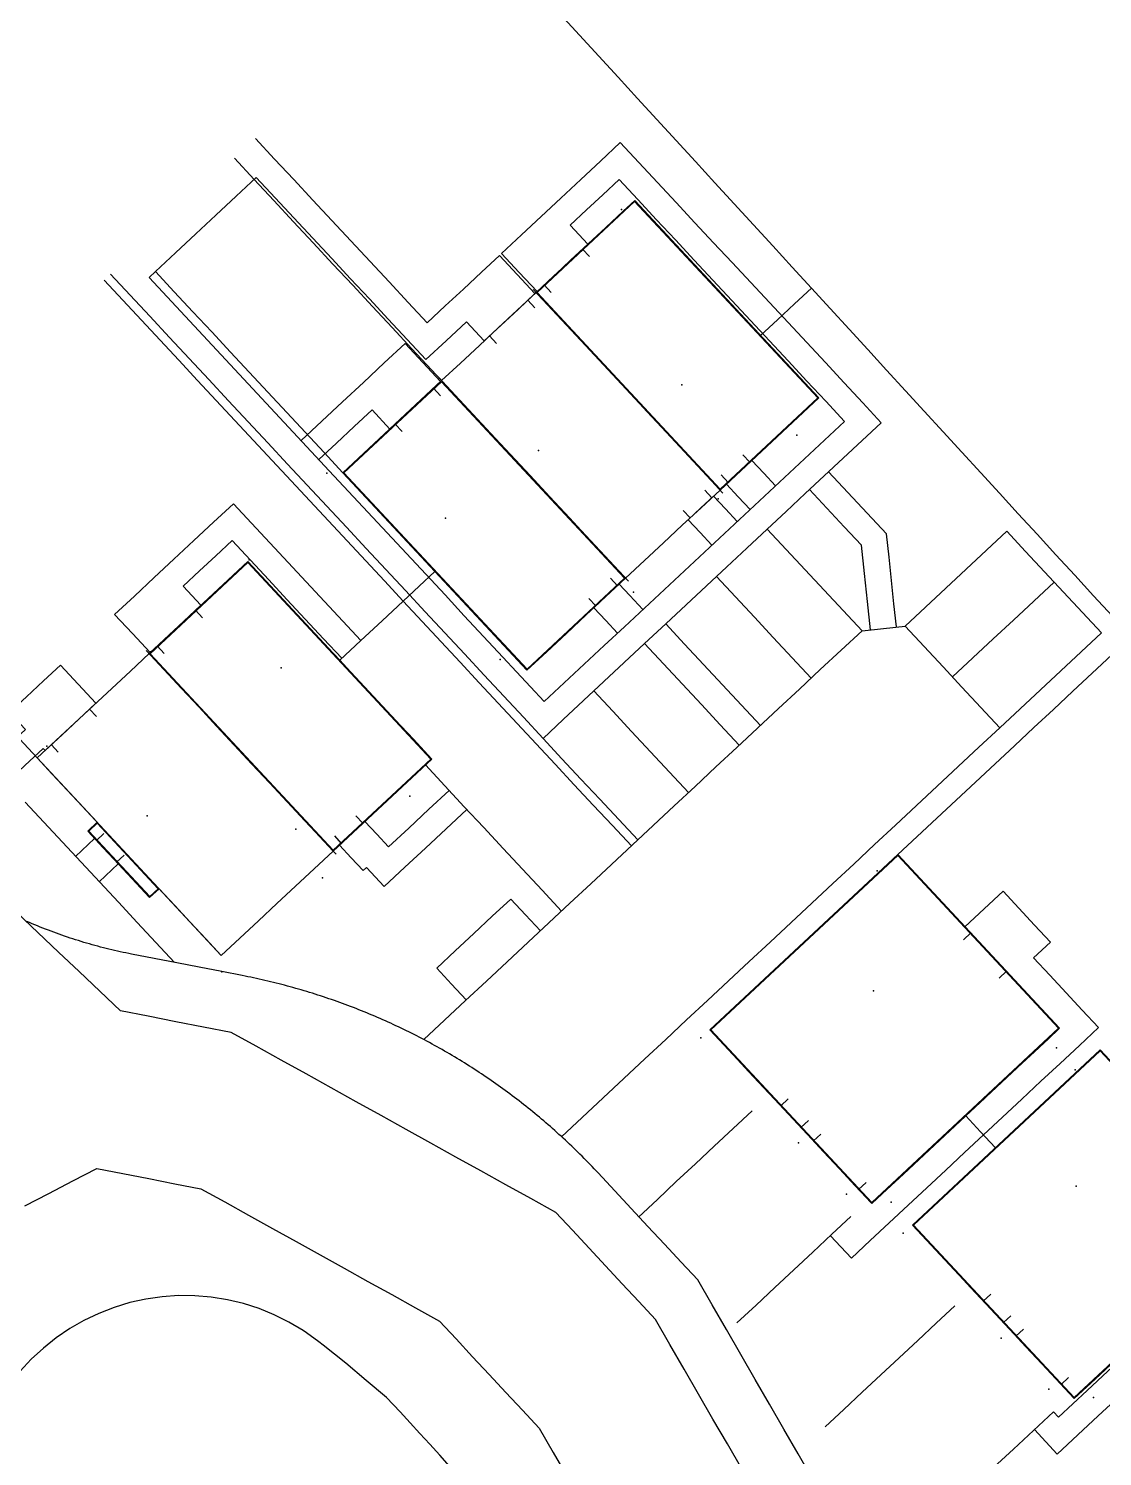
# Model space of a CAD drawing. Header units: metres. Extents: x 337936 to 338469, y 373266 to 374026.
# Drawn here: x 337964.41 to 338001.53, y 373947.78 to 373997.1 of the extents above; entities that cross this region are included whole.
import ezdxf

# ---------------------------------------------------------------- set-up
doc = ezdxf.new("R2010")
doc.units = ezdxf.units.M
for name, color, linetype in [('3D_LINES', 3, 'Continuous'), ('3D_Points', 1, 'Continuous'), ('PLOTS EXTERNAL LEVEL', 6, 'Continuous'), ('PLOTS FFL', 5, 'Continuous')]:
    doc.layers.add(name, color=color, linetype=linetype)

msp = doc.modelspace()

# ---------------------------------------------------------------- linework, layer by layer
at = {"layer": '3D_LINES'}
for points in [[(337982.779, 373997.603, 0), (337983.447, 373996.875, 0), (337984.115, 373996.146, 0), (337984.784, 373995.418, 0), (337985.452, 373994.689, 0), (337986.12, 373993.961, 0), (337986.789, 373993.232, 0), (337987.457, 373992.504, 0), (337988.125, 373991.775, 0), (337988.794, 373991.047, 0), (337989.462, 373990.318, 0), (337990.131, 373989.59, 0), (337990.799, 373988.862, 0), (337991.467, 373988.133, 0), (337992.117, 373987.425, 0), (337992.767, 373986.716, 0), (337993.417, 373986.008, 0), (337994.067, 373985.299, 0), (337994.717, 373984.59, 0), (337995.368, 373983.882, 0), (337996.018, 373983.173, 0), (337996.668, 373982.465, 0), (337997.318, 373981.756, 0), (337997.968, 373981.048, 0), (337998.618, 373980.339, 0), (337999.268, 373979.631, 0), (337999.918, 373978.922, 0), (338000.568, 373978.214, 0), (338001.218, 373977.505, 0), (338001.868, 373976.797, 0)], [(337972.277, 373991.954, 34.234), (337972.929, 373991.255, 34.231), (337973.581, 373990.557, 34.227), (337974.233, 373989.858, 34.224), (337974.884, 373989.159, 34.22), (337975.536, 373988.46, 34.217), (337976.188, 373987.761, 34.213), (337976.84, 373987.062, 34.209), (337977.491, 373986.363, 34.206), (337978.143, 373985.664, 34.202), (337978.842, 373986.316, 34.202), (337979.541, 373986.968, 34.203), (337980.155, 373986.309, 34.208), (337980.74, 373986.855, 34.207), (337981.325, 373987.401, 34.206), (337981.91, 373987.946, 34.206), (337981.296, 373988.604, 34.203), (337980.682, 373989.263, 34.206), (337980.059, 373988.681, 34.206), (337979.435, 373988.099, 34.206), (337978.811, 373987.518, 34.206), (337978.188, 373986.936, 34.206), (337977.528, 373987.643, 34.209), (337976.869, 373988.35, 34.213), (337976.21, 373989.057, 34.216), (337975.55, 373989.764, 34.22), (337974.891, 373990.471, 34.224), (337974.232, 373991.178, 34.227), (337973.572, 373991.885, 34.231), (337972.913, 373992.592, 34.234), (337972.254, 373993.3, 34.238)], [(337989.941, 373979.811, 34.195), (337990.598, 373980.423, 34.195), (337991.255, 373981.036, 34.195), (337991.912, 373981.648, 34.195), (337992.568, 373982.261, 34.195), (337993.225, 373982.873, 34.195), (337993.882, 373983.486, 34.195), (337993.238, 373984.177, 34.195), (337992.593, 373984.868, 34.195), (337991.949, 373985.559, 34.195), (337991.305, 373986.25, 34.195), (337990.66, 373986.941, 34.195), (337990.016, 373987.632, 34.195), (337989.372, 373988.323, 34.195), (337988.727, 373989.014, 34.195), (337988.083, 373989.704, 34.195), (337987.439, 373990.395, 34.195), (337986.794, 373991.086, 34.195), (337986.15, 373991.777, 34.195), (337985.506, 373992.468, 34.195), (337984.861, 373993.159, 34.195), (337984.177, 373992.521, 34.195), (337983.493, 373991.883, 34.195), (337982.809, 373991.246, 34.195), (337982.125, 373990.608, 34.195), (337981.441, 373989.97, 34.195), (337980.757, 373989.332, 34.195), (337981.37, 373988.673, 34.195), (337981.984, 373988.015, 34.195), (337982.569, 373988.561, 34.195), (337983.154, 373989.106, 34.195), (337983.739, 373989.652, 34.195), (337983.126, 373990.31, 34.195), (337983.689, 373990.836, 34.195), (337984.253, 373991.362, 34.195), (337984.817, 373991.887, 34.195), (337985.466, 373991.191, 34.195), (337986.116, 373990.494, 34.195), (337986.765, 373989.798, 34.195), (337987.415, 373989.102, 34.195), (337988.064, 373988.405, 34.195), (337988.713, 373987.709, 34.195), (337989.363, 373987.012, 34.195), (337990.012, 373986.316, 34.195), (337990.662, 373985.619, 34.195), (337991.311, 373984.923, 34.195), (337991.961, 373984.227, 34.195), (337992.61, 373983.53, 34.195), (337991.918, 373982.885, 34.195), (337991.226, 373982.24, 34.195), (337990.535, 373981.595, 34.195), (337989.843, 373980.95, 34.195), (337989.151, 373980.305, 34.195), (337988.459, 373979.659, 34.195), (337987.767, 373979.014, 34.195), (337987.076, 373978.369, 34.195), (337986.384, 373977.724, 34.195), (337985.692, 373977.079, 34.195), (337985, 373976.434, 34.195), (337984.308, 373975.789, 34.195), (337983.617, 373975.144, 34.195), (337982.925, 373974.499, 34.195), (337982.233, 373973.853, 34.195), (337981.756, 373974.365, 34.195), (337981.278, 373974.877, 34.195), (337980.801, 373975.389, 34.195), (337980.134, 373976.104, 34.195), (337979.468, 373976.819, 34.195), (337978.801, 373977.534, 34.195), (337978.135, 373978.249, 34.195), (337977.468, 373978.963, 34.195), (337976.801, 373979.678, 34.195), (337976.135, 373980.393, 34.195), (337975.468, 373981.108, 34.195), (337974.802, 373981.822, 34.195), (337974.179, 373982.49, 34.195), (337973.556, 373983.158, 34.195), (337972.934, 373983.826, 34.195), (337972.311, 373984.494, 34.195), (337971.688, 373985.162, 34.195), (337971.065, 373985.83, 34.195), (337970.442, 373986.497, 34.195), (337969.82, 373987.165, 34.195), (337969.197, 373987.833, 34.195), (337968.574, 373988.501, 34.195), (337968.793, 373988.705, 34.195)], [(337971.522, 373992.618, 34.195), (337972.204, 373991.887, 34.195), (337972.885, 373991.156, 34.195), (337973.566, 373990.426, 34.195), (337974.247, 373989.695, 34.195), (337974.929, 373988.965, 34.195), (337975.61, 373988.234, 34.195), (337976.291, 373987.504, 34.195), (337976.972, 373986.773, 34.195), (337977.654, 373986.042, 34.195), (337978.335, 373985.312, 34.195), (337979.016, 373984.581, 34.195), (337979.697, 373983.851, 34.195), (337980.379, 373983.12, 34.195), (337981.06, 373982.39, 34.195), (337981.741, 373981.659, 34.195), (337982.422, 373980.929, 34.195), (337983.104, 373980.198, 34.195), (337983.785, 373979.467, 34.195), (337984.466, 373978.737, 34.195), (337985.148, 373978.006, 34.195), (337984.491, 373978.71, 34.195), (337983.834, 373979.415, 34.195), (337983.178, 373980.119, 34.195), (337982.521, 373980.823, 34.195), (337981.865, 373981.527, 34.195), (337981.208, 373982.231, 34.195), (337980.551, 373982.935, 34.195), (337979.895, 373983.639, 34.195), (337979.238, 373984.343, 34.195), (337978.582, 373985.047, 34.195)], [(337972.277, 373991.954, 34.234), (337971.581, 373991.305, 34.234), (337970.884, 373990.655, 34.234), (337970.187, 373990.005, 34.234), (337969.49, 373989.355, 34.234), (337968.793, 373988.705, 34.233), (337969.441, 373988.011, 34.23), (337970.089, 373987.316, 34.226), (337970.737, 373986.621, 34.223), (337971.385, 373985.926, 34.219), (337972.033, 373985.231, 34.216), (337972.681, 373984.536, 34.213), (337973.329, 373983.842, 34.209), (337973.977, 373983.147, 34.206), (337974.625, 373982.452, 34.202), (337975.273, 373981.757, 34.213)], [(337981.947, 373987.98, 34.195), (337981.294, 373987.372, 34.195), (337980.642, 373986.763, 34.195), (337979.989, 373986.155, 34.195), (337979.336, 373985.546, 34.195), (337978.684, 373984.938, 34.195), (337978.002, 373984.302, 34.195), (337977.32, 373983.665, 34.195), (337976.637, 373983.029, 34.195), (337975.955, 373982.393, 34.195), (337975.273, 373981.757, 34.195), (337975.909, 373981.075, 34.195), (337976.545, 373980.393, 34.195), (337977.181, 373979.711, 34.195), (337977.818, 373979.028, 34.195), (337978.454, 373978.346, 34.195), (337979.09, 373977.664, 34.195), (337979.726, 373976.982, 34.195), (337980.362, 373976.3, 34.195), (337980.998, 373975.617, 34.195), (337981.634, 373974.935, 34.195), (337982.317, 373975.571, 34.195), (337982.999, 373976.208, 34.195), (337983.681, 373976.844, 34.195), (337984.363, 373977.48, 34.195), (337985.045, 373978.116, 34.195), (337985.698, 373978.724, 34.195), (337986.35, 373979.333, 34.195), (337987.003, 373979.942, 34.195), (337987.655, 373980.55, 34.195), (337988.308, 373981.159, 34.195), (337988.899, 373981.71, 34.195), (337989.49, 373982.261, 34.195), (337990.082, 373982.812, 34.195), (337990.673, 373983.364, 34.195), (337991.196, 373983.852, 34.195), (337991.719, 373984.339, 34.195), (337991.083, 373985.021, 34.195), (337990.447, 373985.704, 34.195), (337989.81, 373986.386, 34.195), (337989.174, 373987.068, 34.195), (337988.538, 373987.75, 34.195), (337987.902, 373988.432, 34.195), (337987.266, 373989.114, 34.195), (337986.63, 373989.797, 34.195), (337985.994, 373990.479, 34.195), (337985.358, 373991.161, 34.195), (337984.958, 373990.789, 34.195), (337984.356, 373990.227, 34.195), (337983.754, 373989.665, 34.195), (337983.151, 373989.104, 34.195), (337982.549, 373988.542, 34.195), (337981.947, 373987.98, 34.195)], [(337983.555, 373989.48, 34.204), (337983.795, 373989.222, 34.216)], [(337975.162, 373975.277, 34.531), (337975.894, 373975.959, 34.493), (337976.625, 373976.641, 34.454), (337977.357, 373977.323, 34.415), (337976.71, 373978.017, 34.459), (337976.064, 373978.71, 34.418), (337975.417, 373979.403, 34.355), (337974.771, 373980.096, 34.303), (337974.125, 373980.789, 34.251), (337973.478, 373981.482, 34.242), (337972.832, 373982.175, 34.244), (337972.185, 373982.869, 34.246), (337971.539, 373983.562, 34.248), (337970.893, 373984.255, 34.25), (337970.246, 373984.948, 34.252), (337969.6, 373985.641, 34.253), (337968.954, 373986.334, 34.255), (337968.307, 373987.028, 34.257), (337967.661, 373987.721, 34.259), (337967.014, 373988.414, 34.261)], [(337967.234, 373988.618, 34.25), (337967.914, 373987.889, 34.248), (337968.593, 373987.161, 34.246), (337969.273, 373986.432, 34.244), (337969.953, 373985.703, 34.242), (337970.633, 373984.974, 34.24), (337971.312, 373984.245, 34.238), (337971.992, 373983.516, 34.236), (337972.672, 373982.787, 34.234), (337973.352, 373982.058, 34.232), (337974.031, 373981.329, 34.23), (337974.711, 373980.6, 34.271), (337975.391, 373979.871, 34.325), (337976.071, 373979.142, 34.385), (337976.751, 373978.413, 34.451), (337977.43, 373977.684, 34.414), (337978.11, 373976.955, 34.368), (337978.79, 373976.226, 34.322), (337979.47, 373975.497, 34.276), (337980.149, 373974.768, 34.246), (337980.829, 373974.039, 34.248), (337981.509, 373973.31, 34.255), (337982.189, 373972.581, 34.263)], [(337988.41, 373981.049, 34.195), (337987.754, 373981.753, 34.195), (337987.097, 373982.457, 34.195), (337986.441, 373983.161, 34.195), (337985.784, 373983.865, 34.195), (337985.127, 373984.569, 34.195), (337984.471, 373985.274, 34.195), (337983.814, 373985.978, 34.195), (337983.158, 373986.682, 34.195), (337982.501, 373987.386, 34.195), (337981.844, 373988.09, 34.195)], [(337982.231, 373988.245, 34.205), (337982.471, 373987.988, 34.218)], [(337989.709, 373986.494, 34.134), (337990.295, 373987.04, 34.134), (337990.881, 373987.587, 34.134), (337991.467, 373988.133, 34.134)], [(337981.662, 373987.715, 34.206), (337981.903, 373987.457, 34.218)], [(337980.339, 373986.481, 34.207), (337980.579, 373986.223, 34.22)], [(337974.44, 373982.211, 34.202), (337975.053, 373982.782, 34.202), (337975.665, 373983.353, 34.202), (337976.278, 373983.925, 34.202), (337976.892, 373983.267, 34.211), (337977.477, 373983.812, 34.21), (337978.062, 373984.358, 34.21), (337978.647, 373984.903, 34.209), (337978.033, 373985.562, 34.202), (337977.42, 373986.22, 34.206), (337976.701, 373985.55, 34.206), (337975.982, 373984.879, 34.206), (337975.263, 373984.209, 34.205), (337974.545, 373983.539, 34.205), (337973.826, 373982.869, 34.205)], [(337978.4, 373984.673, 34.209), (337978.64, 373984.415, 34.222)], [(337977.076, 373983.438, 34.211), (337977.316, 373983.18, 34.223)], [(337989.347, 373980.488, 34.222), (337988.938, 373980.927, 34.209), (337988.529, 373981.365, 34.208), (337988.968, 373981.775, 34.21), (337989.407, 373982.184, 34.212), (337989.816, 373981.745, 34.207), (337990.225, 373981.306, 34.22)], [(337989.1, 373982.379, 34.225), (337989.34, 373982.121, 34.211)], [(337988.352, 373981.681, 34.222), (337988.592, 373981.424, 34.209)], [(337994.408, 373976.428, 34.259), (337994.321, 373977.232, 34.246), (337994.235, 373978.036, 34.226), (337994.149, 373978.839, 34.204), (337994.062, 373979.643, 34.182), (337993.396, 373980.358, 34.186), (337992.729, 373981.073, 34.191), (337992.062, 373981.788, 34.195)], [(337988.027, 373979.256, 34.195), (337987.618, 373979.695, 34.195), (337987.209, 373980.134, 34.195), (337987.647, 373980.543, 34.195), (337988.086, 373980.952, 34.195), (337988.495, 373980.514, 34.2), (337988.905, 373980.075, 34.2)], [(337987.783, 373981.151, 34.195), (337988.024, 373980.893, 34.195)], [(337993.513, 373976.332, 34.283), (337993.408, 373977.304, 34.261), (337993.304, 373978.277, 34.245), (337993.2, 373979.249, 34.229), (337992.601, 373979.891, 34.228), (337992.002, 373980.533, 34.228), (337991.404, 373981.175, 34.234)], [(337975.236, 373975.346, 34.327), (337974.603, 373976.024, 34.327), (337973.971, 373976.702, 34.327), (337973.338, 373977.38, 34.327), (337972.706, 373978.058, 34.327), (337972.074, 373978.736, 34.327), (337971.441, 373979.414, 34.348), (337970.878, 373978.889, 34.365), (337970.314, 373978.363, 34.383), (337969.75, 373977.837, 34.4), (337970.364, 373977.179, 34.42), (337969.779, 373976.634, 34.438), (337969.194, 373976.088, 34.456), (337968.609, 373975.542, 34.474), (337967.995, 373976.201, 34.474), (337967.381, 373976.859, 34.474), (337968.065, 373977.497, 34.474), (337968.749, 373978.135, 34.474), (337969.433, 373978.773, 34.474), (337970.117, 373979.411, 34.474), (337970.802, 373980.048, 34.474), (337971.486, 373980.686, 34.474), (337972.115, 373980.011, 34.474), (337972.745, 373979.336, 34.474), (337973.375, 373978.661, 34.474), (337974.005, 373977.985, 34.474), (337974.634, 373977.31, 34.474), (337975.264, 373976.635, 34.474), (337975.894, 373975.959, 34.474)], [(337987.035, 373980.454, 34.216), (337987.276, 373980.196, 34.207)], [(337993.215, 373976.3, 34.296), (337992.56, 373977.002, 34.302), (337991.905, 373977.704, 34.306), (337991.25, 373978.406, 34.285), (337990.596, 373979.109, 34.263), (337989.941, 373979.811, 34.242), (337989.239, 373979.156, 34.243), (337988.537, 373978.501, 34.243), (337987.835, 373977.846, 34.241), (337987.133, 373977.192, 34.239), (337986.43, 373976.537, 34.237), (337987.085, 373975.835, 34.26), (337987.74, 373975.133, 34.282), (337988.395, 373974.431, 34.305), (337989.049, 373973.729, 34.327), (337989.704, 373973.027, 34.35)], [(337997.98, 373972.95, 34.236), (337998.682, 373973.605, 34.185), (337999.384, 373974.259, 34.135), (338000.086, 373974.914, 34.082), (338000.788, 373975.569, 34.082), (338001.49, 373976.223, 34.082), (338000.835, 373976.925, 34.082), (338000.181, 373977.628, 34.082), (337999.526, 373978.33, 34.082), (337998.871, 373979.032, 34.082), (337998.216, 373979.734, 34.082), (337997.514, 373979.079, 34.082), (337996.812, 373978.424, 34.104), (337996.11, 373977.77, 34.157), (337995.408, 373977.115, 34.208), (337994.706, 373976.46, 34.254)], [(337971.069, 373965.083, 34.496), (337971.71, 373965.681, 34.496), (337972.351, 373966.278, 34.496), (337972.992, 373966.876, 34.496), (337973.633, 373967.474, 34.496), (337974.274, 373968.072, 34.496), (337974.933, 373968.686, 34.497), (337975.524, 373969.237, 34.497), (337976.115, 373969.788, 34.498), (337976.706, 373970.339, 34.498), (337977.297, 373970.891, 34.499), (337977.82, 373971.379, 34.487), (337978.343, 373971.866, 34.476), (337977.707, 373972.548, 34.46), (337977.071, 373973.231, 34.445), (337976.435, 373973.913, 34.43), (337975.799, 373974.595, 34.415), (337975.163, 373975.277, 34.4), (337974.526, 373975.959, 34.385), (337973.89, 373976.642, 34.37), (337973.254, 373977.324, 34.354), (337972.618, 373978.006, 34.339), (337971.982, 373978.688, 34.324), (337971.3, 373978.052, 34.354), (337970.618, 373977.416, 34.384), (337969.935, 373976.78, 34.414), (337969.253, 373976.143, 34.444), (337968.571, 373975.507, 34.474), (337967.927, 373974.907, 34.479), (337967.283, 373974.306, 34.483), (337966.639, 373973.706, 34.488), (337965.996, 373973.106, 34.492), (337965.352, 373972.505, 34.496), (337964.708, 373971.905, 34.496), (337965.226, 373971.349, 34.496), (337965.744, 373970.794, 34.496), (337966.261, 373970.238, 34.496), (337966.779, 373969.683, 34.496), (337966.45, 373969.376, 34.496), (337966.986, 373968.802, 34.496), (337967.521, 373968.228, 34.496), (337968.056, 373967.654, 34.496), (337968.592, 373967.08, 34.496), (337968.921, 373967.387, 34.496), (337969.458, 373966.811, 34.496), (337969.995, 373966.235, 34.496), (337970.532, 373965.659, 34.496), (337971.069, 373965.083, 34.496)], [(337977.357, 373977.323, 34.415), (337977.905, 373977.835, 34.387), (337978.454, 373978.346, 34.358)], [(337984.521, 373978.109, 34.222), (337984.761, 373977.851, 34.213)], [(337988.186, 373978.174, 34.242), (337988.84, 373977.472, 34.264), (337989.495, 373976.77, 34.287), (337990.15, 373976.068, 34.309), (337990.805, 373975.365, 34.331), (337991.459, 373974.663, 34.353)], [(337999.853, 373977.979, 34.093), (337999.151, 373977.324, 34.093), (337998.449, 373976.669, 34.093), (337997.747, 373976.014, 34.146), (337997.045, 373975.36, 34.196), (337996.343, 373974.705, 34.247)], [(337984.764, 373976.214, 34.202), (337984.355, 373976.653, 34.202), (337983.946, 373977.092, 34.202), (337984.385, 373977.501, 34.202), (337984.824, 373977.91, 34.202), (337985.188, 373977.519, 34.202), (337985.642, 373977.032, 34.202)], [(337970.179, 373977.007, 34.433), (337970.42, 373976.749, 34.458)], [(337977.357, 373977.323, 34.415), (337978.014, 373976.619, 34.371), (337978.671, 373975.914, 34.326), (337979.328, 373975.209, 34.283), (337979.985, 373974.504, 34.262), (337980.642, 373973.8, 34.264), (337981.3, 373973.095, 34.271), (337981.957, 373972.39, 34.277), (337982.614, 373971.685, 34.284), (337983.271, 373970.981, 34.303), (337983.928, 373970.276, 34.323), (337984.586, 373969.571, 34.344), (337985.243, 373968.866, 34.364)], [(337983.773, 373977.411, 34.214), (337984.013, 373977.154, 34.205)], [(337985.699, 373975.855, 34.243), (337986.43, 373976.537, 34.237)], [(337978.068, 373962.175, 34.5), (337978.789, 373962.848, 34.5), (337979.51, 373963.521, 34.5), (337980.231, 373964.193, 34.5), (337980.953, 373964.866, 34.5), (337981.674, 373965.538, 34.5), (337982.395, 373966.211, 34.5), (337983.117, 373966.884, 34.463), (337983.838, 373967.556, 34.411), (337984.559, 373968.229, 34.364), (337985.28, 373968.901, 34.364), (337986.002, 373969.574, 34.364), (337986.723, 373970.247, 34.364), (337987.444, 373970.919, 34.364), (337988.166, 373971.592, 34.362), (337988.887, 373972.264, 34.355), (337989.608, 373972.937, 34.35), (337990.329, 373973.61, 34.352), (337991.051, 373974.282, 34.353), (337991.772, 373974.955, 34.352), (337992.493, 373975.628, 34.342), (337993.215, 373976.3, 34.296), (337993.96, 373976.38, 34.267), (337994.706, 373976.46, 34.254), (337995.361, 373975.758, 34.253), (337996.015, 373975.056, 34.249), (337996.67, 373974.354, 34.244), (337997.325, 373973.652, 34.24), (337997.98, 373972.95, 34.236), (337997.258, 373972.277, 34.284), (337996.536, 373971.604, 34.308), (337995.814, 373970.931, 34.34), (337995.093, 373970.258, 34.386), (337994.371, 373969.585, 34.433), (337993.649, 373968.912, 34.479), (337992.927, 373968.238, 34.485), (337992.206, 373967.565, 34.485), (337991.484, 373966.892, 34.484), (337990.762, 373966.219, 34.484), (337990.04, 373965.546, 34.484), (337989.319, 373964.873, 34.484), (337988.597, 373964.2, 34.484), (337987.875, 373963.527, 34.484), (337987.153, 373962.854, 34.491), (337986.432, 373962.181, 34.5), (337985.71, 373961.508, 34.5), (337984.988, 373960.835, 34.5), (337984.266, 373960.162, 34.5), (337983.545, 373959.489, 34.485), (337982.823, 373958.816, 34.469)], [(337994.452, 373968.566, 34.457), (337995.124, 373969.193, 34.414), (337995.796, 373969.82, 34.371), (337996.468, 373970.447, 34.33), (337997.14, 373971.073, 34.308), (337997.813, 373971.7, 34.283), (337998.485, 373972.327, 34.235), (337999.157, 373972.954, 34.187), (337999.829, 373973.581, 34.138), (338000.501, 373974.208, 34.09), (338001.174, 373974.834, 34.09), (338001.846, 373975.461, 34.09), (338002.518, 373976.088, 34.09)], [(337975.035, 373968.576, 34.498), (337974.496, 373969.154, 34.498), (337973.957, 373969.732, 34.498), (337973.347, 373970.386, 34.495), (337972.737, 373971.04, 34.493), (337972.128, 373971.694, 34.49), (337971.518, 373972.347, 34.488), (337970.908, 373973.001, 34.485), (337970.298, 373973.655, 34.483), (337969.688, 373974.309, 34.481), (337969.079, 373974.963, 34.478), (337968.469, 373975.617, 34.476)], [(337968.855, 373975.772, 34.479), (337969.096, 373975.515, 34.481)], [(337988.973, 373972.345, 34.354), (337988.318, 373973.047, 34.332), (337987.663, 373973.749, 34.31), (337987.009, 373974.451, 34.287), (337986.354, 373975.153, 34.265), (337985.699, 373975.855, 34.243), (337984.997, 373975.2, 34.249), (337984.295, 373974.546, 34.256), (337983.593, 373973.891, 34.262), (337982.891, 373973.236, 34.263), (337982.189, 373972.581, 34.263), (337982.843, 373971.879, 34.283), (337983.498, 373971.177, 34.303), (337984.153, 373970.475, 34.324), (337984.807, 373969.773, 34.344), (337985.462, 373969.071, 34.364)], [(337963.039, 373971.715, 34.498), (337963.668, 373972.302, 34.498), (337964.297, 373972.888, 34.498), (337963.751, 373973.474, 34.498), (337964.336, 373974.019, 34.498), (337964.921, 373974.565, 34.498), (337965.506, 373975.11, 34.498), (337966.12, 373974.452, 34.498), (337966.734, 373973.794, 34.498), (337966.149, 373973.248, 34.498), (337965.564, 373972.703, 34.498), (337964.979, 373972.157, 34.498), (337964.911, 373972.23, 34.499), (337964.282, 373971.644, 34.499), (337963.652, 373971.057, 34.499)], [(337983.944, 373974.218, 34.259), (337984.599, 373973.516, 34.281), (337985.253, 373972.814, 34.303), (337985.908, 373972.112, 34.324), (337986.563, 373971.41, 34.344), (337987.217, 373970.708, 34.364)], [(337966.518, 373973.592, 34.502), (337966.758, 373973.334, 34.515)], [(337964.708, 373971.904, 34.48), (337964.088, 373972.57, 34.466)], [(337965.194, 373972.358, 34.496), (337965.434, 373972.1, 34.496)], [(337978.123, 373971.663, 34.442), (337978.795, 373970.942, 34.444), (337979.468, 373970.221, 34.451), (337980.14, 373969.5, 34.457), (337980.812, 373968.779, 34.464), (337981.485, 373968.058, 34.471), (337982.157, 373967.337, 34.477), (337982.829, 373966.616, 34.484)], [(337979.556, 373970.126, 34.452), (337978.841, 373969.459, 34.5), (337978.126, 373968.793, 34.5), (337977.41, 373968.126, 34.5), (337976.695, 373967.459, 34.5), (337976.082, 373968.117, 34.5), (337975.972, 373968.015, 34.5), (337975.563, 373968.454, 34.5), (337975.153, 373968.892, 34.5), (337975.592, 373969.302, 34.5), (337976.031, 373969.711, 34.5), (337976.44, 373969.272, 34.5), (337976.849, 373968.833, 34.5), (337977.547, 373969.484, 34.5), (337978.244, 373970.134, 34.496), (337978.942, 373970.784, 34.446)], [(337964.287, 373970.377, 34.437), (337964.932, 373969.685, 34.451), (337965.577, 373968.993, 34.465), (337966.223, 373968.301, 34.477), (337966.868, 373967.609, 34.478), (337967.513, 373966.917, 34.479), (337968.158, 373966.225, 34.48), (337968.804, 373965.533, 34.482), (337969.449, 373964.841, 34.483)], [(337975.724, 373969.906, 34.5), (337975.965, 373969.648, 34.5)], [(337966.032, 373968.505, 34.475), (337966.69, 373969.119, 34.49), (337967.099, 373968.68, 34.491), (337967.509, 373968.241, 34.492), (337966.85, 373967.628, 34.478)], [(337966.75, 373969.054, 34.49), (337967.008, 373969.295, 34.496)], [(337974.976, 373969.209, 34.5), (337975.217, 373968.951, 34.5)], [(337967.448, 373968.307, 34.492), (337967.706, 373968.547, 34.497)], [(337987.959, 373962.511, 34.496), (337988.633, 373961.788, 34.496), (337989.308, 373961.064, 34.497), (337989.983, 373960.34, 34.497), (337990.658, 373959.617, 34.497), (337991.333, 373958.893, 34.498), (337991.883, 373958.303, 34.498), (337992.433, 373957.713, 34.498), (337992.983, 373957.123, 34.498), (337993.553, 373956.512, 34.497), (337993.929, 373956.864, 34.497), (337994.644, 373957.53, 34.487), (337995.359, 373958.196, 34.476), (337996.073, 373958.863, 34.466), (337996.788, 373959.529, 34.456), (337997.503, 373960.196, 34.446), (337998.217, 373960.862, 34.435), (337998.932, 373961.529, 34.425), (337999.647, 373962.195, 34.415), (338000.046, 373962.567, 34.415), (337999.424, 373963.234, 34.415), (337998.803, 373963.9, 34.415), (337998.181, 373964.567, 34.415), (337997.559, 373965.233, 34.415), (337996.938, 373965.9, 34.415), (337996.316, 373966.566, 34.415), (337995.695, 373967.233, 34.415), (337995.073, 373967.899, 34.415), (337994.452, 373968.566, 34.415)], [(337996.775, 373966.074, 34.434), (337997.434, 373966.688, 34.392), (337998.092, 373967.302, 34.358), (337998.638, 373966.716, 34.359), (337999.183, 373966.131, 34.361), (337999.729, 373965.546, 34.362), (337999.144, 373965.001, 34.381), (337999.705, 373964.398, 34.382), (338000.267, 373963.796, 34.384), (338000.829, 373963.193, 34.385), (338001.391, 373962.591, 34.386), (338000.728, 373961.973, 34.408), (338000.065, 373961.354, 34.439), (337999.402, 373960.736, 34.451), (337998.739, 373960.118, 34.46), (337998.076, 373959.5, 34.469), (337997.413, 373958.882, 34.477), (337996.761, 373958.274, 34.486), (337996.109, 373957.666, 34.494), (337995.457, 373957.058, 34.503), (337994.806, 373956.45, 34.496), (337994.154, 373955.842, 34.445), (337993.502, 373955.234, 34.468), (337992.85, 373954.627, 34.448), (337992.488, 373955.014, 34.454), (337992.127, 373955.402, 34.46)], [(337982.098, 373965.934, 34.5), (337981.586, 373966.482, 34.5), (337981.075, 373967.031, 34.5), (337980.435, 373966.434, 34.5), (337979.795, 373965.837, 34.5), (337979.155, 373965.241, 34.5), (337978.515, 373964.644, 34.5), (337979.027, 373964.095, 34.5), (337979.538, 373963.547, 34.5)], [(337989.057, 373947.346, 34.462), (337988.56, 373948.206, 34.467), (337988.063, 373949.067, 34.472), (337987.567, 373949.927, 34.477), (337987.07, 373950.788, 34.481), (337986.573, 373951.648, 34.486), (337986.076, 373952.508, 34.491), (337985.502, 373953.124, 34.493), (337984.927, 373953.74, 34.495), (337984.353, 373954.356, 34.497), (337983.779, 373954.972, 34.499), (337983.204, 373955.588, 34.499), (337982.63, 373956.204, 34.498), (337981.767, 373956.683, 34.499), (337980.904, 373957.161, 34.499), (337980.041, 373957.639, 34.498), (337979.179, 373958.117, 34.496), (337978.316, 373958.596, 34.494), (337977.453, 373959.074, 34.493), (337976.59, 373959.552, 34.491), (337975.727, 373960.03, 34.49), (337974.865, 373960.509, 34.488), (337974.002, 373960.987, 34.486), (337973.139, 373961.465, 34.485), (337972.276, 373961.943, 34.483), (337971.413, 373962.422, 34.484), (337970.456, 373962.608, 34.474), (337969.499, 373962.794, 34.464), (337968.542, 373962.98, 34.454), (337967.584, 373963.166, 34.444), (337966.87, 373963.844, 34.43), (337966.155, 373964.522, 34.412), (337965.441, 373965.2, 34.395), (337964.726, 373965.878, 34.378), (337964.012, 373966.556, 34.36)], [(337991.504, 373947.004, 34.496), (337991.009, 373947.863, 34.496), (337990.513, 373948.721, 34.496), (337990.017, 373949.58, 34.496), (337989.522, 373950.438, 34.496), (337989.026, 373951.297, 34.496), (337988.53, 373952.155, 34.496), (337988.035, 373953.014, 34.496), (337987.539, 373953.872, 34.496), (337986.965, 373954.488, 34.496), (337986.39, 373955.104, 34.496), (337985.816, 373955.72, 34.496), (337985.241, 373956.336, 34.496), (337984.667, 373956.952, 34.496), (337984.092, 373957.568, 34.496), (337984.024, 373957.641, 34.496), (337983.956, 373957.714, 34.496), (337983.887, 373957.786, 34.496), (337983.817, 373957.858, 34.496), (337983.748, 373957.93, 34.496), (337983.678, 373958.001, 34.496), (337983.607, 373958.073, 34.496), (337983.537, 373958.143, 34.496), (337983.466, 373958.214, 34.496), (337983.395, 373958.284, 34.496), (337983.323, 373958.354, 34.496), (337983.252, 373958.424, 34.496), (337983.18, 373958.493, 34.496), (337983.107, 373958.562, 34.496), (337983.035, 373958.63, 34.496), (337982.962, 373958.699, 34.496), (337982.888, 373958.767, 34.496), (337982.815, 373958.834, 34.496), (337982.741, 373958.902, 34.496), (337982.667, 373958.969, 34.496), (337982.592, 373959.035, 34.496), (337982.517, 373959.102, 34.496), (337982.442, 373959.168, 34.496), (337982.367, 373959.233, 34.496), (337982.291, 373959.299, 34.496), (337982.215, 373959.364, 34.496), (337982.139, 373959.428, 34.496), (337982.063, 373959.493, 34.496), (337981.986, 373959.557, 34.496), (337981.909, 373959.621, 34.496), (337981.832, 373959.684, 34.496), (337981.754, 373959.747, 34.496), (337981.676, 373959.81, 34.496), (337981.598, 373959.872, 34.496), (337981.519, 373959.934, 34.496), (337981.441, 373959.995, 34.496), (337981.362, 373960.057, 34.496), (337981.283, 373960.118, 34.496), (337981.203, 373960.178, 34.496), (337981.123, 373960.238, 34.496), (337981.043, 373960.298, 34.496), (337980.963, 373960.358, 34.496), (337980.882, 373960.417, 34.496), (337980.802, 373960.476, 34.496), (337980.721, 373960.534, 34.496), (337980.639, 373960.592, 34.496), (337980.558, 373960.65, 34.496), (337980.476, 373960.708, 34.496), (337980.394, 373960.765, 34.496), (337980.311, 373960.821, 34.496), (337980.229, 373960.878, 34.496), (337980.146, 373960.934, 34.496), (337980.063, 373960.989, 34.496), (337979.979, 373961.044, 34.496), (337979.896, 373961.099, 34.496), (337979.812, 373961.154, 34.496), (337979.728, 373961.208, 34.496), (337979.644, 373961.262, 34.496), (337979.559, 373961.315, 34.496), (337979.475, 373961.368, 34.496), (337979.39, 373961.421, 34.496), (337979.304, 373961.473, 34.496), (337979.219, 373961.525, 34.496), (337979.133, 373961.576, 34.496), (337979.047, 373961.627, 34.496), (337978.961, 373961.678, 34.496), (337978.875, 373961.728, 34.496), (337978.788, 373961.778, 34.496), (337978.702, 373961.828, 34.496), (337978.615, 373961.877, 34.496), (337978.527, 373961.926, 34.496), (337978.44, 373961.975, 34.496), (337978.352, 373962.023, 34.496), (337978.264, 373962.07, 34.496), (337978.176, 373962.118, 34.496), (337978.088, 373962.165, 34.496), (337978, 373962.211, 34.496), (337977.911, 373962.257, 34.496), (337977.822, 373962.303, 34.496), (337977.733, 373962.348, 34.496), (337977.644, 373962.393, 34.496), (337977.554, 373962.438, 34.496), (337977.465, 373962.482, 34.496), (337977.375, 373962.526, 34.496), (337977.285, 373962.569, 34.496), (337977.194, 373962.612, 34.496), (337977.104, 373962.655, 34.496), (337977.013, 373962.697, 34.496), (337976.923, 373962.739, 34.496), (337976.832, 373962.78, 34.496), (337976.74, 373962.821, 34.496), (337976.649, 373962.862, 34.496), (337976.558, 373962.902, 34.496), (337976.466, 373962.942, 34.496), (337976.374, 373962.981, 34.496), (337976.282, 373963.02, 34.496), (337976.19, 373963.059, 34.496), (337976.097, 373963.097, 34.496), (337976.005, 373963.135, 34.496), (337975.912, 373963.172, 34.496), (337975.819, 373963.209, 34.496), (337975.726, 373963.246, 34.496), (337975.633, 373963.282, 34.496), (337975.54, 373963.318, 34.496), (337975.446, 373963.353, 34.496), (337975.352, 373963.388, 34.496), (337975.259, 373963.422, 34.496), (337975.165, 373963.456, 34.496), (337975.071, 373963.49, 34.496), (337974.976, 373963.523, 34.496), (337974.882, 373963.556, 34.496), (337974.787, 373963.589, 34.496), (337974.693, 373963.621, 34.496), (337974.598, 373963.652, 34.496), (337974.503, 373963.683, 34.496), (337974.408, 373963.714, 34.496), (337974.312, 373963.744, 34.496), (337974.217, 373963.774, 34.496), (337974.122, 373963.804, 34.496), (337974.026, 373963.833, 34.496), (337973.93, 373963.862, 34.496), (337973.834, 373963.89, 34.496), (337973.738, 373963.918, 34.496), (337973.642, 373963.945, 34.496), (337973.546, 373963.972, 34.496), (337973.45, 373963.999, 34.496), (337973.353, 373964.025, 34.496), (337973.256, 373964.05, 34.496), (337973.16, 373964.076, 34.496), (337973.063, 373964.101, 34.496), (337972.966, 373964.125, 34.496), (337972.869, 373964.149, 34.496), (337972.772, 373964.173, 34.496), (337972.675, 373964.196, 34.496), (337972.577, 373964.218, 34.496), (337972.48, 373964.241, 34.496), (337972.382, 373964.263, 34.496), (337972.285, 373964.284, 34.496), (337972.187, 373964.305, 34.496), (337972.089, 373964.326, 34.496), (337971.991, 373964.346, 34.496), (337971.893, 373964.366, 34.496), (337971.795, 373964.385, 34.496), (337971.087, 373964.522, 34.496), (337970.307, 373964.674, 34.496), (337969.527, 373964.826, 34.496), (337968.746, 373964.977, 34.496), (337967.966, 373965.129, 34.496), (337967.868, 373965.148, 34.496), (337967.77, 373965.168, 34.496), (337967.672, 373965.189, 34.496), (337967.575, 373965.21, 34.496), (337967.477, 373965.231, 34.496), (337967.38, 373965.254, 34.496), (337967.283, 373965.276, 34.496), (337967.186, 373965.3, 34.496), (337967.089, 373965.323, 34.496), (337966.992, 373965.348, 34.496), (337966.895, 373965.373, 34.496), (337966.799, 373965.398, 34.496), (337966.702, 373965.424, 34.496), (337966.606, 373965.451, 34.496), (337966.51, 373965.478, 34.496), (337966.414, 373965.506, 34.496), (337966.318, 373965.534, 34.496), (337966.223, 373965.563, 34.496), (337966.127, 373965.593, 34.496), (337966.032, 373965.623, 34.496), (337965.937, 373965.653, 34.496), (337965.842, 373965.684, 34.496), (337965.748, 373965.716, 34.496), (337965.653, 373965.748, 34.496), (337965.559, 373965.781, 34.496), (337965.465, 373965.814, 34.496), (337965.371, 373965.848, 34.496), (337965.277, 373965.882, 34.496), (337965.183, 373965.917, 34.496), (337965.09, 373965.952, 34.496), (337964.997, 373965.988, 34.496), (337964.904, 373966.025, 34.496), (337964.811, 373966.062, 34.496), (337964.719, 373966.1, 34.496), (337964.626, 373966.138, 34.496), (337964.534, 373966.176, 34.496), (337964.442, 373966.215, 34.496), (337964.351, 373966.255, 34.496)], [(337996.977, 373965.858, 34.432), (337996.719, 373965.618, 34.449)], [(337998.211, 373964.534, 34.42), (337997.953, 373964.294, 34.437)], [(337993.553, 373956.512, 34.488), (337994.274, 373957.185, 34.51), (337994.996, 373957.858, 34.5), (337995.717, 373958.531, 34.491), (337996.438, 373959.203, 34.481), (337997.16, 373959.876, 34.472), (337997.881, 373960.549, 34.462), (337998.603, 373961.222, 34.453), (337999.324, 373961.894, 34.443), (338000.046, 373962.567, 34.409)], [(338002.071, 373961.159, 34.417), (338001.45, 373961.825, 34.417)], [(337990.665, 373960.126, 34.521), (337990.407, 373959.886, 34.512)], [(337993.443, 373956.63, 34.495), (337993.553, 373956.512, 34.488), (337994.202, 373957.118, 34.511), (337994.851, 373957.723, 34.502), (337995.501, 373958.329, 34.494), (337996.15, 373958.934, 34.485), (337996.799, 373959.54, 34.477), (337997.457, 373960.154, 34.468)], [(337985.484, 373956.045, 34.477), (337986.141, 373956.657, 34.466), (337986.797, 373957.269, 34.459), (337987.454, 373957.881, 34.48), (337988.11, 373958.494, 34.5), (337988.767, 373959.106, 34.5), (337989.423, 373959.718, 34.5)], [(337991.362, 373959.378, 34.521), (337991.104, 373959.138, 34.512)], [(337996.799, 373959.54, 34.477), (337997.311, 373958.991, 34.473), (337997.822, 373958.443, 34.496)], [(337991.795, 373958.914, 34.517), (337991.537, 373958.673, 34.509)], [(337964.276, 373956.43, 34.198), (337965.104, 373956.861, 34.239), (337965.932, 373957.292, 34.28), (337966.761, 373957.723, 34.321), (337967.662, 373957.548, 34.354), (337968.562, 373957.373, 34.388), (337969.463, 373957.198, 34.411), (337970.364, 373957.023, 34.42), (337971.188, 373956.566, 34.426), (337972.013, 373956.109, 34.432), (337972.837, 373955.652, 34.437), (337973.661, 373955.195, 34.427), (337974.486, 373954.738, 34.428), (337975.31, 373954.281, 34.43), (337976.134, 373953.824, 34.432), (337976.959, 373953.367, 34.433), (337977.783, 373952.91, 34.435), (337978.607, 373952.453, 34.436), (337979.182, 373951.837, 34.434), (337979.756, 373951.221, 34.432), (337980.331, 373950.605, 34.43), (337980.905, 373949.989, 34.429), (337981.479, 373949.373, 34.427), (337982.054, 373948.757, 34.425), (337982.544, 373947.908, 34.42), (337983.035, 373947.058, 34.415)], [(338005.41, 373957.578, 34.417), (338005.483, 373957.646, 34.417), (338006.051, 373957.038, 34.417), (338006.618, 373956.43, 34.417), (338007.185, 373955.821, 34.417), (338006.713, 373955.381, 34.417), (338005.998, 373954.715, 34.414), (338005.283, 373954.048, 34.412), (338004.569, 373953.382, 34.409), (338003.854, 373952.715, 34.406), (338003.139, 373952.049, 34.404), (338002.425, 373951.382, 34.401), (338001.71, 373950.716, 34.398), (338000.995, 373950.05, 34.396), (338000.502, 373949.59, 34.396), (338000.009, 373949.13, 34.396), (337999.831, 373949.32, 34.396)], [(337993.357, 373957.239, 34.498), (337993.099, 373956.999, 34.498)], [(337988.894, 373952.388, 34.489), (337989.551, 373953, 34.478), (337990.207, 373953.612, 34.466), (337990.864, 373954.225, 34.455), (337991.52, 373954.837, 34.444), (337992.177, 373955.449, 34.462), (337992.833, 373956.061, 34.482)], [(337994.957, 373955.77, 34.417), (337995.631, 373955.047, 34.417), (337996.306, 373954.323, 34.416), (337996.981, 373953.6, 34.416), (337997.656, 373952.876, 34.416), (337998.331, 373952.152, 34.416), (337998.881, 373951.562, 34.416), (337999.431, 373950.973, 34.417), (337999.981, 373950.383, 34.417), (338000.551, 373949.772, 34.417), (338001.272, 373950.444, 34.417), (338001.994, 373951.117, 34.417)], [(337978.954, 373947.443, 34.389), (337978.617, 373947.82, 34.391), (337978.276, 373948.195, 34.392), (337977.936, 373948.569, 34.393), (337977.592, 373948.94, 34.394), (337977.247, 373949.311, 34.395), (337976.778, 373949.808, 34.397), (337976.778, 373949.808, 34.397), (337976.074, 373950.404, 34.397), (337975.37, 373951, 34.398), (337974.979, 373951.31, 34.398), (337974.587, 373951.621, 34.399), (337974.439, 373951.737, 34.401), (337974.015, 373952.044, 34.414), (337973.893, 373952.124, 34.417), (337973.405, 373952.415, 34.414), (337972.898, 373952.668, 34.41), (337972.372, 373952.882, 34.405), (337971.832, 373953.055, 34.4), (337971.28, 373953.188, 34.395), (337970.72, 373953.278, 34.389), (337970.155, 373953.326, 34.383), (337969.588, 373953.331, 34.36), (337969.022, 373953.292, 34.337), (337968.46, 373953.212, 34.312), (337967.906, 373953.089, 34.288), (337967.363, 373952.924, 34.263), (337966.834, 373952.719, 34.238), (337966.322, 373952.474, 34.213), (337965.83, 373952.192, 34.189), (337965.361, 373951.873, 34.164), (337964.917, 373951.52, 34.144), (337964.501, 373951.134, 34.139), (337964.116, 373950.717, 34.135)], [(337997.663, 373953.385, 34.446), (337997.405, 373953.145, 34.437)], [(337991.943, 373948.801, 34.497), (337992.582, 373949.398, 34.492), (337993.222, 373949.994, 34.481), (337993.862, 373950.591, 34.47), (337994.502, 373951.187, 34.459), (337995.142, 373951.784, 34.448), (337995.781, 373952.381, 34.437), (337996.421, 373952.977, 34.438)], [(337998.36, 373952.638, 34.446), (337998.102, 373952.397, 34.437)], [(337998.793, 373952.173, 34.442), (337998.535, 373951.933, 34.434)], [(338000.355, 373950.498, 34.417), (338000.097, 373950.258, 34.417)], [(338002.088, 373949.837, 34.425), (338001.38, 373949.177, 34.425), (338000.672, 373948.518, 34.434), (337999.965, 373947.858, 34.451), (337999.569, 373948.282, 34.45), (337999.173, 373948.707, 34.449)], [(337994.995, 373944.811, 34.48), (337995.686, 373945.455, 34.492), (337996.377, 373946.099, 34.497), (337997.068, 373946.744, 34.485), (337997.759, 373947.388, 34.473), (337998.449, 373948.032, 34.461), (337999.14, 373948.676, 34.449), (337999.831, 373949.32, 34.435)]]:
    msp.add_polyline3d(points, dxfattribs=at)
at = {"layer": '3D_Points'}
for p in [(337984.906, 373990.845, 34.2), (337986.985, 373984.797, 34.35), (337990.961, 373983.055, 34.2), (337982.034, 373982.523, 34.35), (337974.712, 373981.739, 34.2), (337988.24, 373980.855, 34.2), (337978.813, 373980.189, 34.35), (337972.028, 373978.752, 34.35), (337985.314, 373977.636, 34.2), (337968.617, 373975.571, 34.5), (337973.141, 373975.02, 34.65), (337980.711, 373975.306, 34.2), (337965.032, 373972.312, 34.5), (337977.585, 373970.582, 34.5), (337968.505, 373969.909, 34.65), (337973.648, 373969.444, 34.5), (337974.563, 373967.762, 34.5), (337993.74, 373968.009, 34.5), (337971.087, 373964.521, 34.5), (337993.616, 373963.855, 34.65), (337987.639, 373962.234, 34.5), (337999.935, 373961.886, 34.425), (338000.587, 373961.127, 34.425), (337991.023, 373958.605, 34.5), (337992.674, 373956.835, 34.5), (338000.614, 373957.116, 34.575), (337994.218, 373956.554, 34.5), (337994.637, 373955.494, 34.425), (337998.021, 373951.864, 34.425), (337999.672, 373950.094, 34.425), (338001.216, 373949.814, 34.425)]:
    msp.add_point(p, dxfattribs=at)
at = {"layer": 'PLOTS EXTERNAL LEVEL'}
for points in [[(337981.947, 373987.98, 34.35), (337985.358, 373991.161, 34.35), (337991.719, 373984.339, 34.35), (337988.308, 373981.159, 34.35), (337981.947, 373987.98, 34.35)], [(337978.684, 373984.938, 34.35), (337975.273, 373981.757, 34.35), (337981.634, 373974.935, 34.35), (337985.045, 373978.116, 34.35), (337978.684, 373984.938, 34.35)], [(337968.571, 373975.507, 34.65), (337971.982, 373978.688, 34.65), (337978.343, 373971.866, 34.65), (337974.932, 373968.686, 34.65), (337968.571, 373975.507, 34.65)], [(337971.069, 373965.083, 34.65), (337968.921, 373967.387, 34.65), (337968.592, 373967.08, 34.65), (337966.45, 373969.376, 34.65), (337966.779, 373969.683, 34.65), (337964.708, 373971.905, 34.65), (337971.069, 373965.083, 34.65)], [(337987.959, 373962.511, 34.65), (337993.553, 373956.512, 34.65), (338000.046, 373962.567, 34.65), (337994.452, 373968.566, 34.65), (337987.959, 373962.511, 34.65)], [(337994.957, 373955.77, 34.575), (338000.551, 373949.772, 34.575), (338007.044, 373955.826, 34.575), (338001.45, 373961.825, 34.575), (337994.957, 373955.77, 34.575)]]:
    msp.add_polyline3d(points, dxfattribs=at)
at = {"layer": 'PLOTS FFL'}
for points in [[(337981.982, 373987.979, 34.35), (337985.356, 373991.126, 34.35), (337991.684, 373984.34, 34.35), (337988.309, 373981.194, 34.35), (337981.982, 373987.979, 34.35)], [(337978.683, 373984.902, 34.35), (337985.01, 373978.117, 34.35), (337981.636, 373974.971, 34.35), (337975.308, 373981.756, 34.35), (337978.683, 373984.902, 34.35)], [(337968.606, 373975.506, 34.65), (337971.981, 373978.653, 34.65), (337978.308, 373971.868, 34.65), (337974.934, 373968.721, 34.65), (337968.606, 373975.506, 34.65)], [(337966.778, 373969.648, 34.65), (337968.886, 373967.388, 34.65), (337968.593, 373967.115, 34.65), (337966.486, 373969.375, 34.65), (337966.778, 373969.648, 34.65)], [(337987.994, 373962.51, 34.65), (337994.45, 373968.531, 34.65), (338000.01, 373962.568, 34.65), (337993.554, 373956.548, 34.65), (337987.994, 373962.51, 34.65)], [(337994.992, 373955.769, 34.575), (338001.448, 373961.79, 34.575), (338007.008, 373955.828, 34.575), (338000.552, 373949.807, 34.575), (337994.992, 373955.769, 34.575)]]:
    msp.add_polyline3d(points, dxfattribs=at)

doc.saveas('drawing.dxf')
